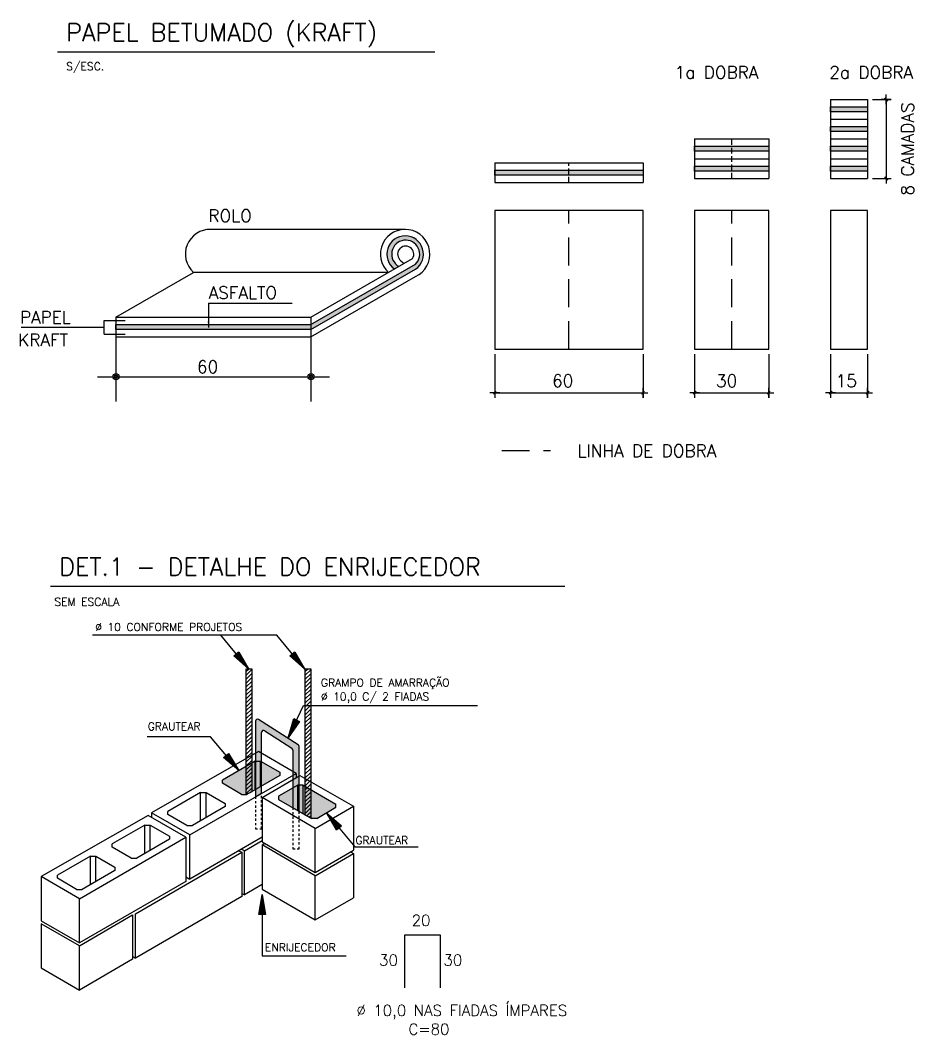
# Model space of a CAD drawing. Extents: x -14651 to 3404, y -4567 to 9231.
# Drawn here: x -10025 to -9008, y -2445 to -1290 of the extents above; entities that cross this region are included whole.
import ezdxf

# ---------------------------------------------------------------- set-up
doc = ezdxf.new("R2010")
doc.units = 0
doc.header["$LTSCALE"] = 25
doc.linetypes.add('DASHED', pattern=[19.05, 12.7, -6.35])
doc.linetypes.add('ESTILO_TQS_0005', pattern=[0.2, 0.1, -0.1])
for name, color, linetype in [('4', 4, 'Continuous'), ('COTA', 1, 'Continuous'), ('COTAS', 1, 'Continuous'), ('EST-LINHA-COTA', 1, 'Continuous'), ('EST-LINHAS', 2, 'Continuous'), ('EST-SOMBRA-PILAR', 1, 'Continuous'), ('EST-VALOR-COTA', 3, 'Continuous'), ('H3', 253, 'Continuous'), ('H5', 1, 'Continuous'), ('H7', 1, 'Continuous'), ('Linha_fina', 1, 'Continuous'), ('Pena_1', 1, 'Continuous'), ('PENA_3', 3, 'Continuous'), ('Pena_4', 4, 'Continuous'), ('PENA_6', 6, 'Continuous'), ('TEXTO', 3, 'Continuous')]:
    doc.layers.add(name, color=color, linetype=linetype)
doc.styles.get("Standard").update_dxf_attribs({"font": 'romans.shx'})
doc.styles.add('Texto1', font='romans.shx', dxfattribs={"height": 9})
doc.styles.add('Texto2', font='romans.shx', dxfattribs={"height": 12.5})
doc.styles.add('Texto3', font='romans.shx', dxfattribs={"height": 20})
pattern_1 = [(45, (-43310.874, 1613.2194), (-2.24506403, 2.24506403), [])]

# ---------------------------------------------------------------- blocks, each defined once
blk = doc.blocks.new('ss')
at = {"layer": 'Linha_fina'}
blk.add_solid([(0, 0), (-2.5, -0.29), (-2.5, 0.3)], dxfattribs=at)
blk = doc.blocks.new('ZD1')
at = {"layer": '4'}
for q in [(-3, -3), (3, 3)]:
    blk.add_line((0, 0), q, dxfattribs=at)
at = {"layer": 'COTAS', "color": 1}
for p, q in [((-10, 0), (0, 0)), ((0, 0), (0, 10)), ((0, 0), (10, 0)), ((0, -10), (0, 0))]:
    blk.add_line(p, q, dxfattribs=at)

msp = doc.modelspace()

# ---------------------------------------------------------------- hatches: boundary and pattern name
at = {"layer": 'H3'}
for points in [[(-9102.53, -1388.75), (-9060.34, -1388.75), (-9060.34, -1394.38), (-9102.53, -1394.38)], [(-9102.53, -1411.25), (-9060.34, -1411.25), (-9060.34, -1416.88), (-9102.53, -1416.88)], [(-9257.24, -1433.74), (-9172.86, -1433.74), (-9172.86, -1439.38), (-9257.24, -1439.38)], [(-9102.53, -1433.74), (-9060.34, -1433.74), (-9060.34, -1439.38), (-9102.53, -1439.38)], [(-9484.73, -1460.88), (-9315.98, -1460.88), (-9315.98, -1466.52), (-9484.73, -1466.52)], [(-9257.24, -1456.24), (-9172.86, -1456.24), (-9172.86, -1461.87), (-9257.24, -1461.87)], [(-9102.53, -1456.24), (-9060.34, -1456.24), (-9060.34, -1461.87), (-9102.53, -1461.87)], [(-9575.04, -1573.55, 3.1539691), (-9599.03, -1573.29), (-9594.05, -1570.41, -2.9991422), (-9575.04, -1567.92)], [(-9575.04, -1573.5), (-9575.04, -1567.87), (-9694.03, -1636.57), (-9694.03, -1642.2)], [(-9916.13, -1636.57), (-9694.03, -1636.57), (-9694.03, -1642.2), (-9916.13, -1642.2)], [(-9794.91, -2154.92), (-9794.91, -2158.48), (-9773.31, -2171.06), (-9766.9, -2171.06), (-9757.64, -2165.7), (-9757.64, -2133.32)], [(-9757.64, -2165.7), (-9751.47, -2162.12), (-9751.47, -2133.32), (-9757.64, -2133.32)], [(-9751.47, -2162.12), (-9729.64, -2149.46), (-9729.64, -2145.9), (-9751.47, -2133.32)], [(-9709.07, -2160.67), (-9730.91, -2173.25), (-9730.91, -2176.81), (-9709.07, -2189.47)], [(-9702.9, -2160.67), (-9709.07, -2160.67), (-9709.07, -2189.47), (-9702.9, -2193.05)], [(-9702.9, -2193.05), (-9693.64, -2198.41), (-9687.24, -2198.41), (-9665.64, -2185.83), (-9665.64, -2182.27), (-9702.9, -2160.67)]]:
    msp.add_hatch(color=256, dxfattribs=at).paths.add_polyline_path(points)
at = {"layer": 'H5'}
h = msp.add_hatch(dxfattribs=at)
h.set_pattern_fill('ANSI31', color=256, style=0)
h.set_pattern_definition(pattern_1)
h.paths.add_polyline_path([(-9761.14, -2028.5), (-9768.14, -2028.5), (-9768.14, -2171.06), (-9761.14, -2167.72)])
h = msp.add_hatch(dxfattribs=at)
h.set_pattern_fill('ANSI31', color=256, style=0)
h.set_pattern_definition(pattern_1)
h.paths.add_polyline_path([(-9693.93, -2028.5), (-9700.93, -2028.5), (-9700.93, -2194.19), (-9693.93, -2198.25)])
at = {"layer": 'H7'}
msp.add_hatch(color=256, dxfattribs=at).paths.add_polyline_path([(-9750.35, -2100.69, -0.5938857), (-9746.65, -2098.67), (-9715.75, -2118.61, -0.2547951), (-9714.65, -2120.62), (-9714.65, -2186.24), (-9707.65, -2190.29), (-9707.65, -2116.81, 0.2547951), (-9708.75, -2114.79), (-9753.65, -2085.83, 0.5938857), (-9757.35, -2087.85), (-9757.35, -2173.73), (-9750.35, -2169.67)])

# ---------------------------------------------------------------- linework, layer by layer
at = {"layer": 'COTA'}
for p, q in [((-9054.72, -1380.32), (-9033.46, -1380.32)), ((-9039.08, -1380.88), (-9039.08, -1469.74)), ((-9054.72, -1470.31), (-9033.46, -1470.31)), ((-9810.83, -1612.35), (-9715.55, -1612.35)), ((-9484.73, -1670.04), (-9484.73, -1719.79)), ((-9315.98, -1670.04), (-9315.98, -1719.79)), ((-9257.24, -1670.04), (-9257.24, -1719.79)), ((-9172.86, -1670.04), (-9172.86, -1719.79)), ((-9102.53, -1670.04), (-9102.53, -1719.79)), ((-9060.34, -1670.04), (-9060.34, -1719.79)), ((-9484.16, -1714.17), (-9316.54, -1714.17)), ((-9256.68, -1714.17), (-9173.43, -1714.17)), ((-9101.97, -1714.17), (-9060.91, -1714.17))]:
    msp.add_line(p, q, dxfattribs=at)
for centre, radius, start, end in [((-9586.85, -1556.41), 20.81, 304.5543, 234.18717), ((-9586.21, -1556.5), 15.97, 314.1184, 240.57926)]:
    msp.add_arc(centre, radius, start, end, dxfattribs=at)
at = {"layer": 'EST-LINHA-COTA'}
for p, q in [((-9916.13, -1650.64), (-9916.13, -1724.01)), ((-9694.03, -1650.64), (-9694.03, -1724.01)), ((-9937.23, -1695.88), (-9672.94, -1695.88))]:
    msp.add_line(p, q, dxfattribs=at)
at = {"layer": 'EST-LINHAS'}
for p, q in [((-9102.53, -1380.32), (-9102.53, -1470.31)), ((-9102.53, -1380.32), (-9060.34, -1380.32)), ((-9060.34, -1380.32), (-9060.34, -1470.31)), ((-9102.53, -1402.81), (-9060.34, -1402.81)), ((-9257.24, -1425.31), (-9257.24, -1470.31)), ((-9257.24, -1425.31), (-9172.86, -1425.31)), ((-9172.86, -1425.31), (-9172.86, -1470.31)), ((-9102.53, -1425.31), (-9060.34, -1425.31)), ((-9484.73, -1452.45), (-9315.98, -1452.45)), ((-9484.73, -1452.45), (-9484.73, -1474.95)), ((-9315.98, -1452.45), (-9315.98, -1474.95)), ((-9257.24, -1447.81), (-9172.86, -1447.81)), ((-9102.53, -1447.81), (-9060.34, -1447.81)), ((-9484.73, -1474.95), (-9315.98, -1474.95)), ((-9257.24, -1470.31), (-9172.86, -1470.31)), ((-9102.53, -1470.31), (-9060.34, -1470.31)), ((-9586.38, -1528.29), (-9808.48, -1528.29)), ((-9694.03, -1628.14), (-9578.37, -1561.36)), ((-9591.76, -1563.86), (-9588.07, -1566.96)), ((-9916.13, -1628.14), (-9827.9, -1577.19)), ((-9605.8, -1577.19), (-9827.9, -1577.19)), ((-9694.03, -1650.64), (-9575.04, -1581.94)), ((-9916.13, -1628.14), (-9916.13, -1650.64)), ((-9916.13, -1628.14), (-9694.03, -1628.14)), ((-9694.03, -1628.14), (-9694.03, -1650.64)), ((-9916.13, -1650.64), (-9694.03, -1650.64))]:
    msp.add_line(p, q, dxfattribs=at)
for points in [[(-9484.73, -1664.41), (-9315.98, -1664.41), (-9315.98, -1506.59), (-9484.73, -1506.59)], [(-9257.24, -1664.41), (-9172.86, -1664.41), (-9172.86, -1506.59), (-9257.24, -1506.59)], [(-9102.53, -1664.41), (-9060.34, -1664.41), (-9060.34, -1506.59), (-9102.53, -1506.59)]]:
    msp.add_lwpolyline(points, close=True, dxfattribs=at)
for centre, radius, start, end in [((-9808.95, -1556.41), 28.12, 88.39052, 227.64919), ((-9586.85, -1556.41), 28.12, 294.81681, 227.64963), ((-9586.21, -1556.5), 9.22, 328.22977, 232.95869)]:
    msp.add_arc(centre, radius, start, end, dxfattribs=at)
at = {"layer": 'EST-SOMBRA-PILAR'}
for p, q in [((-9694.03, -1636.57), (-9575.05, -1567.87)), ((-9694.03, -1642.2), (-9575.05, -1573.5))]:
    msp.add_line(p, q, dxfattribs=at)
for points in [[(-9102.53, -1388.75), (-9060.34, -1388.75), (-9060.34, -1394.38), (-9102.53, -1394.38), (-9102.53, -1388.75)], [(-9102.53, -1411.25), (-9060.34, -1411.25), (-9060.34, -1416.88), (-9102.53, -1416.88), (-9102.53, -1411.25)], [(-9257.24, -1433.74), (-9172.86, -1433.74), (-9172.86, -1439.38), (-9257.24, -1439.38), (-9257.24, -1433.74)], [(-9102.53, -1433.74), (-9060.34, -1433.74), (-9060.34, -1439.38), (-9102.53, -1439.38), (-9102.53, -1433.74)], [(-9484.73, -1460.88), (-9315.98, -1460.88), (-9315.98, -1466.52), (-9484.73, -1466.52), (-9484.73, -1460.88)], [(-9257.24, -1456.24), (-9172.86, -1456.24), (-9172.86, -1461.87), (-9257.24, -1461.87), (-9257.24, -1456.24)], [(-9102.53, -1456.24), (-9060.34, -1456.24), (-9060.34, -1461.87), (-9102.53, -1461.87), (-9102.53, -1456.24)], [(-9916.13, -1636.57), (-9694.03, -1636.57), (-9694.03, -1642.2), (-9916.13, -1642.2), (-9916.13, -1636.57)]]:
    msp.add_lwpolyline(points, dxfattribs=at)
at = {"layer": 'EST-VALOR-COTA'}
for centre, radius in [((-9916.13, -1695.88), 3.51), ((-9916.13, -1695.88), 1.75), ((-9694.03, -1695.88), 3.51), ((-9694.03, -1695.88), 1.75)]:
    msp.add_circle(centre, radius, dxfattribs=at)
at = {"layer": 'Linha_fina', "linetype": 'DASHED', "ltscale": 0.02}
for p, q in [((-9215.05, -1470.31), (-9215.05, -1425.31)), ((-9400.35, -1474.95), (-9400.35, -1452.45))]:
    msp.add_line(p, q, dxfattribs=at)
at = {"layer": 'Linha_fina', "linetype": 'DASHED', "ltscale": 0.1}
for p, q in [((-9400.35, -1664.41), (-9400.35, -1506.59)), ((-9215.05, -1664.41), (-9215.05, -1506.59)), ((-9476.86, -1779.74), (-9421.27, -1779.74))]:
    msp.add_line(p, q, dxfattribs=at)
at = {"layer": 'Linha_fina'}
for p, q in [((-9810.83, -1612.35), (-9810.83, -1639.93)), ((-9929.41, -1631.99), (-9905.77, -1631.99)), ((-9929.41, -1647.58), (-9929.41, -1631.99)), ((-9929.41, -1639.79), (-10024.12, -1639.79)), ((-9929.41, -1647.58), (-9905.77, -1647.58)), ((-9733.11, -1989.82), (-9942.95, -1989.82)), ((-9764.64, -2028.5), (-9796.82, -1989.82)), ((-9700.93, -2028.5), (-9733.11, -1989.82)), ((-9781.91, -2013.6), (-9776.14, -2008.8)), ((-9764.64, -2028.5), (-9781.91, -2013.6)), ((-9781.18, -2013), (-9780.46, -2012.4)), ((-9764.64, -2028.5), (-9781.18, -2013)), ((-9780.46, -2012.4), (-9764.64, -2028.5)), ((-9779.74, -2011.8), (-9778.3, -2010.6)), ((-9764.64, -2028.5), (-9779.74, -2011.8)), ((-9778.3, -2010.6), (-9764.64, -2028.5)), ((-9777.58, -2010), (-9776.86, -2009.4)), ((-9764.64, -2028.5), (-9777.58, -2010)), ((-9776.86, -2009.4), (-9764.64, -2028.5)), ((-9776.14, -2008.8), (-9764.64, -2028.5)), ((-9718.2, -2013.6), (-9712.43, -2008.8)), ((-9700.93, -2028.5), (-9718.2, -2013.6)), ((-9717.47, -2013), (-9716.75, -2012.4)), ((-9700.93, -2028.5), (-9717.47, -2013)), ((-9716.75, -2012.4), (-9700.93, -2028.5)), ((-9700.93, -2028.5), (-9716.03, -2011.8)), ((-9714.59, -2010.6), (-9700.93, -2028.5)), ((-9713.87, -2010), (-9713.15, -2009.4)), ((-9700.93, -2028.5), (-9713.87, -2010)), ((-9713.15, -2009.4), (-9700.93, -2028.5)), ((-9712.43, -2008.8), (-9700.93, -2028.5)), ((-9720.06, -2106.78), (-9702.48, -2070.05)), ((-9702.48, -2070.05), (-9504.62, -2070.05)), ((-9720.06, -2106.78), (-9713.72, -2084.87)), ((-9720.06, -2106.78), (-9712.88, -2085.28)), ((-9712.03, -2085.68), (-9720.06, -2106.78)), ((-9720.06, -2106.78), (-9711.19, -2086.09)), ((-9709.5, -2086.9), (-9720.06, -2106.78)), ((-9720.06, -2106.78), (-9708.65, -2087.3)), ((-9707.81, -2087.71), (-9720.06, -2106.78)), ((-9706.96, -2088.11), (-9720.06, -2106.78)), ((-9713.72, -2084.87), (-9706.96, -2088.11)), ((-9712.88, -2085.28), (-9712.03, -2085.68)), ((-9711.19, -2086.09), (-9709.5, -2086.9)), ((-9708.65, -2087.3), (-9707.81, -2087.71)), ((-9808.46, -2105.44), (-9880.54, -2105.44)), ((-9776.27, -2144.12), (-9808.46, -2105.44)), ((-9793.54, -2129.22), (-9787.78, -2124.43)), ((-9776.27, -2144.12), (-9793.54, -2129.22)), ((-9792.82, -2128.62), (-9792.1, -2128.02)), ((-9776.27, -2144.12), (-9792.82, -2128.62)), ((-9792.1, -2128.02), (-9776.27, -2144.12)), ((-9776.27, -2144.12), (-9791.38, -2127.42)), ((-9789.94, -2126.22), (-9776.27, -2144.12)), ((-9789.22, -2125.62), (-9788.5, -2125.03)), ((-9776.27, -2144.12), (-9789.22, -2125.62)), ((-9788.5, -2125.03), (-9776.27, -2144.12)), ((-9787.78, -2124.43), (-9776.27, -2144.12)), ((-9676.44, -2192.12), (-9661.33, -2208.82)), ((-9664.21, -2211.22), (-9676.44, -2192.12)), ((-9662.77, -2210.02), (-9676.44, -2192.12)), ((-9676.44, -2192.12), (-9663.49, -2210.62)), ((-9676.44, -2192.12), (-9659.89, -2207.62)), ((-9664.93, -2211.82), (-9676.44, -2192.12)), ((-9660.61, -2208.22), (-9676.44, -2192.12)), ((-9676.44, -2192.12), (-9644.25, -2230.8)), ((-9676.44, -2192.12), (-9659.17, -2207.02)), ((-9659.17, -2207.02), (-9664.93, -2211.82)), ((-9663.49, -2210.62), (-9664.21, -2211.22)), ((-9661.33, -2208.82), (-9662.77, -2210.02)), ((-9659.89, -2207.62), (-9660.61, -2208.22)), ((-9644.25, -2230.8), (-9572.17, -2230.8)), ((-9753.33, -2307.62), (-9749.58, -2285.12)), ((-9752.4, -2307.62), (-9749.58, -2285.12)), ((-9749.58, -2285.12), (-9751.46, -2307.62)), ((-9750.52, -2307.62), (-9749.58, -2285.12)), ((-9749.58, -2285.12), (-9745.83, -2307.62)), ((-9749.58, -2285.12), (-9746.77, -2307.62)), ((-9749.58, -2285.12), (-9748.65, -2307.62)), ((-9747.71, -2307.62), (-9749.58, -2285.12)), ((-9749.58, -2285.12), (-9749.58, -2354.73)), ((-9745.83, -2307.62), (-9753.33, -2307.62)), ((-9751.46, -2307.62), (-9752.4, -2307.62)), ((-9746.77, -2307.62), (-9747.71, -2307.62)), ((-9749.58, -2354.73), (-9654.15, -2354.73))]:
    msp.add_line(p, q, dxfattribs=at)
at = {"layer": 'Pena_1'}
for p, q in [((-9753.9, -2122.38), (-9875.7, -2192.1)), ((-9710.98, -2147.24), (-9753.9, -2122.38)), ((-9749.56, -2174.59), (-9706.64, -2149.73)), ((-9706.64, -2149.73), (-9645.74, -2184.59)), ((-9749.56, -2174.59), (-9749.56, -2224.91)), ((-9689.42, -2209.75), (-9749.56, -2174.59)), ((-9832.02, -2217.26), (-9875.7, -2192.1)), ((-9875.7, -2192.1), (-9875.7, -2197.18)), ((-9645.74, -2184.59), (-9645.74, -2234.76)), ((-9879.45, -2195), (-10001.25, -2264.72)), ((-9836.53, -2219.86), (-9879.45, -2195)), ((-9689.42, -2260.06), (-9689.42, -2209.75)), ((-9832.02, -2267.58), (-9832.02, -2217.26)), ((-9749.56, -2219.88), (-9832.02, -2267.58)), ((-9749.58, -2228.62), (-9746.38, -2226.77)), ((-9749.56, -2224.91), (-9689.42, -2260.06)), ((-9749.56, -2228.52), (-9746.46, -2226.72)), ((-9689.42, -2263.67), (-9749.56, -2228.52)), ((-9749.56, -2228.52), (-9749.56, -2278.83)), ((-9689.42, -2260.06), (-9645.74, -2234.76)), ((-9649, -2236.65), (-9645.74, -2238.51)), ((-9645.74, -2238.51), (-9645.74, -2288.69)), ((-9957.57, -2289.88), (-10001.25, -2264.72)), ((-10001.25, -2264.72), (-10001.25, -2315.04)), ((-9836.53, -2270.18), (-9957.57, -2340.2)), ((-9836.53, -2264.98), (-9832.02, -2267.58)), ((-9689.42, -2313.99), (-9689.42, -2263.67)), ((-9749.56, -2278.83), (-9689.42, -2313.99)), ((-9957.57, -2340.2), (-9957.57, -2289.88)), ((-9689.42, -2313.99), (-9645.74, -2288.69)), ((-9957.57, -2343.38), (-9897.43, -2308.23)), ((-9897.43, -2308.23), (-9897.43, -2358.55)), ((-10001.25, -2315.04), (-9957.57, -2340.2)), ((-10001.25, -2318.23), (-10001.25, -2368.54)), ((-9957.57, -2393.7), (-9957.57, -2343.38)), ((-9897.43, -2358.55), (-9957.57, -2393.7))]:
    msp.add_line(p, q, dxfattribs=at)
for points in [[(-9757.64, -2165.84), (-9757.64, -2133.32), (-9757.64, -2133.32), (-9794.91, -2154.92)], [(-9757.64, -2133.32), (-9751.47, -2133.32)], [(-9751.47, -2162.28), (-9751.47, -2162.28), (-9751.47, -2133.32), (-9751.47, -2133.32)], [(-9751.47, -2133.32), (-9729.64, -2145.9), (-9729.64, -2145.9)], [(-9729.64, -2145.9), (-9729.64, -2149.46), (-9729.64, -2149.46)], [(-9832.02, -2217.26), (-9710.98, -2147.24), (-9710.98, -2152.24)], [(-9794.91, -2158.48), (-9794.91, -2154.92), (-9794.91, -2154.92)], [(-9729.64, -2149.46), (-9766.9, -2171.06), (-9766.9, -2171.06)], [(-9819.68, -2201.36), (-9819.68, -2168.84), (-9856.95, -2190.44)], [(-9819.68, -2168.84), (-9813.51, -2168.84)], [(-9813.51, -2197.8), (-9813.51, -2168.84)], [(-9813.51, -2168.84), (-9791.68, -2181.42)], [(-9773.31, -2171.06), (-9794.91, -2158.48), (-9794.91, -2158.48)], [(-9709.07, -2160.67), (-9730.91, -2173.25), (-9730.91, -2173.25)], [(-9709.07, -2189.47), (-9709.07, -2160.67), (-9709.07, -2160.67)], [(-9702.9, -2160.67), (-9709.07, -2160.67)], [(-9702.9, -2193.05), (-9702.9, -2160.67), (-9702.9, -2160.67), (-9665.64, -2182.27)], [(-9791.68, -2181.42), (-9791.68, -2184.98)], [(-9773.31, -2171.06), (-9766.9, -2171.06)], [(-9751.57, -2170.5), (-9751.38, -2170.61)], [(-9730.91, -2173.25), (-9730.91, -2176.81), (-9730.91, -2176.81)], [(-9730.91, -2176.81), (-9693.64, -2198.41), (-9693.64, -2198.41)], [(-9856.95, -2194), (-9856.95, -2190.44)], [(-9791.68, -2184.98), (-9828.94, -2206.58)], [(-9689.42, -2209.75), (-9645.74, -2184.59)], [(-9687.24, -2198.41), (-9665.64, -2185.83), (-9665.64, -2185.83)], [(-9665.64, -2185.83), (-9665.64, -2182.27), (-9665.64, -2182.27)], [(-9835.35, -2206.58), (-9856.95, -2194)], [(-9687.24, -2198.41), (-9693.64, -2198.41)], [(-9883.19, -2238.46), (-9883.19, -2205.95), (-9920.46, -2227.54)], [(-9883.19, -2205.95), (-9877.02, -2205.95)], [(-9877.02, -2234.9), (-9877.02, -2205.95)], [(-9877.02, -2205.95), (-9855.19, -2218.53)], [(-9835.35, -2206.58), (-9828.94, -2206.58)], [(-9957.57, -2289.88), (-9836.53, -2219.86), (-9836.53, -2270.18)], [(-9920.46, -2231.1), (-9920.46, -2227.54)], [(-9855.19, -2222.09), (-9892.45, -2243.68)], [(-9855.19, -2218.53), (-9855.19, -2222.09)], [(-9749.58, -2273.69), (-9769.84, -2285.38), (-9769.84, -2235.3), (-9749.56, -2223.57)], [(-9898.86, -2243.68), (-9920.46, -2231.1)], [(-9776.01, -2235.3), (-9772.93, -2236.96), (-9772.93, -2287.27), (-9893.97, -2357.29), (-9893.97, -2306.97), (-9772.93, -2236.96)], [(-9769.84, -2235.3), (-9772.93, -2233.64)], [(-9689.42, -2263.67), (-9645.74, -2238.51)], [(-9945.23, -2273.98), (-9945.23, -2241.46), (-9982.49, -2263.06)], [(-9945.23, -2241.46), (-9939.06, -2241.46)], [(-9939.06, -2270.42), (-9939.06, -2241.46)], [(-9939.06, -2241.46), (-9917.23, -2254.04)], [(-9898.86, -2243.68), (-9892.45, -2243.68)], [(-9877.11, -2243.12), (-9876.93, -2243.23)], [(-9917.23, -2257.6), (-9954.49, -2279.2)], [(-9917.23, -2254.04), (-9917.23, -2257.6)], [(-9982.49, -2266.62), (-9982.49, -2263.06)], [(-9960.9, -2279.2), (-9982.49, -2266.62)], [(-9960.9, -2279.2), (-9954.49, -2279.2)], [(-9772.93, -2283.71), (-9769.84, -2285.38)], [(-9957.57, -2343.38), (-10001.25, -2318.23)], [(-9897.43, -2355.3), (-9893.97, -2357.29)], [(-10001.25, -2368.54), (-9957.57, -2393.7)]]:
    msp.add_lwpolyline(points, dxfattribs=at)
at = {"layer": 'PENA_3'}
for p, q in [((-9768.14, -2028.5), (-9768.14, -2171.06)), ((-9761.14, -2028.5), (-9768.14, -2028.5)), ((-9761.14, -2167.72), (-9761.14, -2028.5)), ((-9700.93, -2028.5), (-9700.93, -2194.19)), ((-9693.93, -2028.5), (-9700.93, -2028.5)), ((-9693.93, -2198.25), (-9693.93, -2028.5)), ((-9768.14, -2171.06), (-9761.14, -2167.72)), ((-9700.93, -2194.19), (-9693.93, -2198.25))]:
    msp.add_line(p, q, dxfattribs=at)
at = {"layer": 'PENA_3', "linetype": 'ESTILO_TQS_0005'}
for p, q in [((-9750.35, -2210.24), (-9750.35, -2169.67)), ((-9757.35, -2173.73), (-9757.35, -2210.24)), ((-9714.65, -2186.24), (-9714.65, -2233.11)), ((-9707.65, -2233.11), (-9707.65, -2190.29)), ((-9757.35, -2210.24), (-9750.35, -2210.24)), ((-9714.65, -2233.11), (-9707.65, -2233.11))]:
    msp.add_line(p, q, dxfattribs=at)
at = {"layer": 'Pena_4'}
for p, q in [((-9982.71, -1326.15), (-9552.91, -1326.15)), ((-9990.6, -1934.11), (-9404.92, -1934.11))]:
    msp.add_line(p, q, dxfattribs=at)
msp.add_lwpolyline([(-9587.04, -2391.07), (-9587.04, -2331.07), (-9547.04, -2331.07), (-9547.04, -2391.07)], dxfattribs=at)
at = {"layer": 'PENA_6'}
for p, q in [((-9757.35, -2087.85), (-9757.35, -2173.73)), ((-9708.75, -2114.79), (-9753.65, -2085.83)), ((-9746.65, -2098.67), (-9715.75, -2118.61)), ((-9750.35, -2169.67), (-9750.35, -2100.69)), ((-9714.65, -2120.62), (-9714.65, -2186.24)), ((-9707.65, -2190.29), (-9707.65, -2116.81)), ((-9757.35, -2173.73), (-9750.35, -2169.67)), ((-9714.65, -2186.24), (-9707.65, -2190.29))]:
    msp.add_line(p, q, dxfattribs=at)
for centre, start, end in [((-9754.95, -2087.85), 57.17812, 180), ((-9747.95, -2100.69), 57.17812, 180), ((-9717.05, -2120.62), 0, 57.17812), ((-9710.05, -2116.81), 0, 57.17812)]:
    msp.add_arc(centre, 2.4, start, end, dxfattribs=at)

# ---------------------------------------------------------------- block references
at = {"layer": 'COTA'}
for name, p, xscale, yscale, zscale, rotation in [('ZD1', (-9039.08, -1380.32), 0.5625, 0.5625, 0.5625, 90), ('ZD1', (-9039.08, -1470.31), 0.5625, 0.5625, 0.5625, 270), ('ss', (-9810.83, -1639.93), 2.8125, 2.8125, 2.8125, 270), ('ZD1', (-9484.73, -1714.17), 0.5625, 0.5625, 0.5625, 180), ('ZD1', (-9257.24, -1714.17), 0.5625, 0.5625, 0.5625, 180), ('ZD1', (-9102.53, -1714.17), 0.5625, 0.5625, 0.5625, 180)]:
    msp.add_blockref(name, p, dxfattribs=dict(at, xscale=xscale, yscale=yscale, zscale=zscale, rotation=rotation))
for name, p, xscale, yscale, zscale in [('ss', (-9905.77, -1631.99), 2.8125, 2.8125, 2.8125), ('ss', (-9905.77, -1647.58), 2.8125, 2.8125, 2.8125), ('ZD1', (-9315.98, -1714.17), 0.5625, 0.5625, 0.5625), ('ZD1', (-9172.86, -1714.17), 0.5625, 0.5625, 0.5625), ('ZD1', (-9060.34, -1714.17), 0.5625, 0.5625, 0.5625)]:
    msp.add_blockref(name, p, dxfattribs=dict(at, xscale=xscale, yscale=yscale, zscale=zscale))

# ---------------------------------------------------------------- texts
at = {"layer": 'EST-VALOR-COTA'}
for s, height, p in [('1a DOBRA', 14.064, (-9279.97, -1356.71)), ('2a DOBRA', 14.064, (-9103.97, -1356.71)), ('ROLO', 14.064, (-9810.79, -1519.83)), ('ASFALTO', 14.064, (-9810.47, -1607.25)), ('PAPEL', 14.064, (-10025.32, -1635.39)), ('KRAFT', 14.064, (-10027.43, -1661.02)), ('60', 14.064, (-9823.82, -1691.66)), ('60', 14.064, (-9419.48, -1707.6)), ('30', 14.064, (-9232.92, -1707.6)), ('15', 14.064, (-9096.59, -1707.6)), ('LINHA DE DOBRA', 14.0641, (-9390.57, -1787.25))]:
    msp.add_text(s, height=height, dxfattribs=at).set_placement(p)
msp.add_text('8 CAMADAS', height=14.064, rotation=90, dxfattribs=at).set_placement((-9007.82, -1489.77))
at = {"layer": 'TEXTO', "color": 4, "style": 'Texto3'}
for s, p in [('PAPEL BETUMADO (KRAFT)', (-9972.71, -1314.15)), ('DET.1 - DETALHE DO ENRIJECEDOR', (-9980.6, -1922.11))]:
    msp.add_text(s, height=20, dxfattribs=at).set_placement(p)
at = {"layer": 'TEXTO', "color": 2, "style": 'Texto1'}
for s, p in [('S/ESC. ', (-9972.71, -1347.14)), ('SEM ESCALA', (-9986.26, -1956.54)), ('%%C 10 CONFORME PROJETOS ', (-9939.72, -1985.2)), ('GRAMPO DE AMARRAÇÃO', (-9682.74, -2048.47)), ('%%C 10,0 C/ 2 FIADAS', (-9682.74, -2064.32)), ('GRAUTEAR', (-9879.95, -2098.27)), ('GRAUTEAR', (-9643.55, -2227.79)), ('ENRIJECEDOR', (-9746.5, -2349.66))]:
    msp.add_text(s, height=9, dxfattribs=at).set_placement(p)
at = {"layer": 'TEXTO', "color": 3, "style": 'Texto2'}
for s, p in [('20', (-9579.4, -2320.71)), ('30', (-9616.53, -2365.94)), ('30', (-9543.25, -2365.94)), ('%%C 10,0 NAS FIADAS ÍMPARES', (-9642.37, -2423.23)), ('C=80', (-9583, -2444.55))]:
    msp.add_text(s, height=12.5, dxfattribs=at).set_placement(p)

doc.saveas('drawing.dxf')
